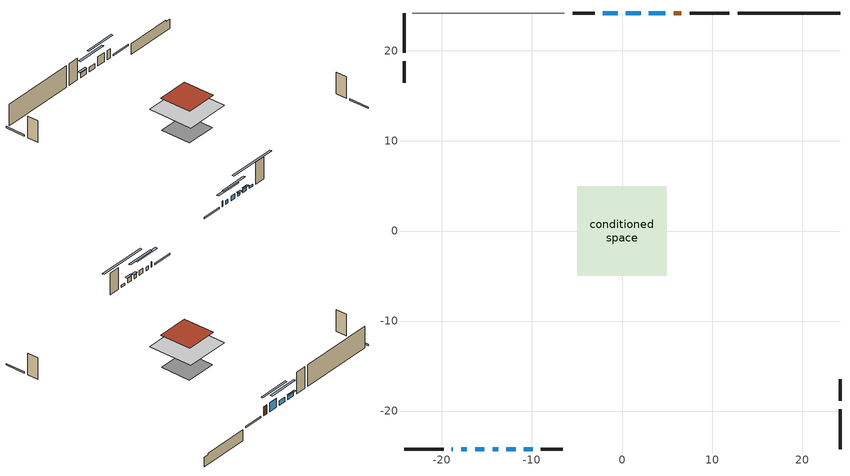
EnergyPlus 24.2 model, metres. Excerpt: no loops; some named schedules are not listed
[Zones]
conditioned space
 floor adiabatic (AdiabaticFloorConstruction): -4.98,-4.98 -4.98,4.98 4.98,4.98 4.98,-4.98 z3.05
 floor foundation (Slab1 construction): -3.39,-3.39 -3.39,3.39 3.39,3.39 3.39,-3.39 z-1.83
 wall outside (RimJoist1 construction): 11.91,24.21 7.5,24.21 / -24.21,-24.21 -19.81,-24.21 / -24.21,24.21 -24.21,19.81 / 24.21,-24.21 24.21,-19.81 z0.61:0.91
 wall outside (AdiabaticWallConstruction 1): 6.58,24.21 5.74,24.21 z0.61:2.64
 wall outside (AdiabaticWallConstruction): -18.88,-24.21 -18.79,-24.21 z0.61:1.83; 4.81,24.21 2.98,24.21 z0.61:2.64; -17.86,-24.21 -17.25,-24.21 / -14.38,-24.21 -13.76,-24.21 z0.61:1.37; -16.32,-24.21 -15.3,-24.21 / 2.06,24.21 0.43,24.21 / -0.5,24.21 -2.12,24.21 / -12.84,-24.21 -11.82,-24.21 z0.61:1.63; -10.89,-24.21 -9.93,-24.21 z0.61:1.07
 wall outside (Wall1 construction): -3.05,24.21 -5.48,24.21 / -9,-24.21 -6.58,-24.21 / -24.21,18.88 -24.21,16.46 / 24.21,-18.88 24.21,-16.46 z0.61:5.49
 wall foundation (FoundationWall1 construction): 12.84,24.21,-1.83 12.84,24.21,0.61 23.08,24.21,0.61 23.08,24.21,0.22 24.21,24.21,0.22 24.21,24.21,-1.83
 wall adiabatic (Wall3 construction): -6.41,24.21 -23.28,24.21 z0.61:5.49
 window (WindowConstruction 7): -18.88,-24.21 -18.79,-24.21 z0.61:1.83
 window (WindowConstruction): 4.81,24.21 2.98,24.21 z0.61:2.64
 window (WindowConstruction 1): -17.86,-24.21 -17.25,-24.21 z0.61:1.37
 window (WindowConstruction 2): -16.32,-24.21 -15.3,-24.21 z0.61:1.62
 window (WindowConstruction 3): 2.05,24.21 0.43,24.21 z0.61:1.62
 window (WindowConstruction 4): -0.5,24.21 -2.12,24.21 z0.61:1.62
 window (WindowConstruction 5): -14.38,-24.21 -13.77,-24.21 z0.61:1.37
 window (WindowConstruction 6): -12.84,-24.21 -11.82,-24.21 z0.61:1.62
 window (WindowConstruction 8): -10.89,-24.21 -9.93,-24.21 z0.61:1.07
 door (Door): 6.57,24.21 5.74,24.21 z0.61:2.64
 ceiling adiabatic (AdiabaticFloorConstruction): 4.98,-4.98 4.98,4.98 -4.98,4.98 -4.98,-4.98 z3.05
 roof outside (Roof1 construction): -3.52,3.52 -3.52,-3.52 3.52,-3.52 3.52,3.52 z5.49
shading: 0.34,24.21 7.45,24.21 7.45,24.63 0.34,24.63 z5.28; -14.61,-24.21 -20.5,-24.21 -20.5,-24.63 -14.61,-24.63 z4.01; -12.67,-24.21 -18.96,-24.21 -18.96,-24.63 -12.67,-24.63 z4.26; -2.21,24.21 4.69,24.21 4.69,24.63 -2.21,24.63 z4.26; -2.32,24.21 -0.3,24.21 -0.3,24.63 -2.32,24.63 z1.83; -13.57,-24.21 -14.58,-24.21 -14.58,-24.63 -13.57,-24.63 z1.57; -11.62,-24.21 -13.04,-24.21 -13.04,-24.63 -11.62,-24.63 z1.83; -4.85,-24.21 -15.97,-24.21 -15.97,-24.63 -4.85,-24.63 z6.15
[Building]
Building 1: Terrain=Suburbs
[Site:Location]
Edmonton Intl AP_AB: Latitude {deg}=53.31; Longitude {deg}=-113.58; Time Zone {hr}=-7; Elevation {m}=723; Keep Site Location Information=Yes
[Site:GroundTemperature:Shallow]
-1.56185, -3.61833, -3.78302, -2.80711, 1.11059, 5.01004, 8.39065, 10.5322, 10.7141, 8.97234, 5.67794, 1.89811
[Site:WaterMainsTemperature]
Calculation Method=Schedule; Temperature Schedule=mains temperature schedule
[Material] Roughness=Rough; Thermal Absorptance=0.9
Name | Thickness {m} | Conductivity {W/m-K} | Density {kg/m3} | Specific Heat {J/kg-K} | Solar Absorptance | Visible Absorptance
asphalt or fiberglass shingles | 0.00635 | 0.162714 | 1121.4 | 1465.45 | 0.4 | 0.4
concrete 4.0 in. | 0.1016 | 1.803125 | 2242.8 | 837.4 | 0.7 | 0.7
concrete 8.0 in. | 0.2032 | 1.803125 | 2242.8 | 837.4 | 0.7 | 0.7
door material | 0.04445 | 0.053851 | 512.64 | 1214.23 | 0.7 | 0.7
exterior vertical ins | 0.00222645 | 0.029427 | 32.04 | 1214.23 | 0.7 | 0.7
floor covering | 0.0127 | 0.0433444 | 54.468 | 1339.84 | 0.6 | 0.6
floor rigid ins; wall rigid ins | 0.512978 | 0.029427 | 32.04 | 1214.23 | 0.7 | 0.7
floor stud and cavity | 0.1397 | 1.75129 | 37.0049 | 1207.88 | 0.7 | 0.7
furniture material conditioned space 1 | 0.1524 | 0.115458 | 640.8 | 1214.23 | 0.6 | 0.6
gypsum board | 0.0127 | 0.160291 | 801 | 837.4 | 0.6 | 0.6
gypsum board 1 | 0.0127 | 0.160291 | 801 | 837.4 | 0.7 | 0.7
osb sheathing 0.5 in. | 0.0127 | 0.115458 | 512.64 | 1214.23 | 0.7 | 0.7
osb sheathing 0.5 in. 1 | 0.0127 | 0.115458 | 512.64 | 1214.23 | 0.4 | 0.4
osb sheathing 0.75 in. | 0.01905 | 0.115458 | 512.64 | 1214.23 | 0.7 | 0.7
osb sheathing 2.0 in. | 0.0508 | 0.115458 | 512.64 | 1214.23 | 0.7 | 0.7
rim joist stud and cavity | 0.0508 | 0.0297859 | 125.044 | 1163.47 | 0.6 | 0.6
roof rigid ins | 0.103632 | 0.029427 | 32.04 | 1214.23 | 0.7 | 0.7
roof stud and cavity | 0.2032 | 0.595038 | 78.34581 | 1123.46 | 0.7 | 0.7
wall stud and cavity | 0.1397 | 0.0977075 | 139.0536 | 1170.24 | 0.7 | 0.7
wall stud and cavity 1 | 0.1397 | 0.0877108 | 139.0536 | 1170.24 | 0.7 | 0.7
wall stud and cavity 2 | 0.0889 | 0.380278 | 52.3479 | 1209.89 | 0.7 | 0.7
wall stud and cavity 3 | 0.0889 | 0.391764 | 83.0341 | 1211.67 | 0.7 | 0.7
wood siding | 0.0254 | 0.102417 | 544.68 | 1172.36 | 0.4 | 0.4
wood siding 1; wood siding 2; wood siding 3 | 0.0254 | 0.102417 | 544.68 | 1172.36 | 0.7 | 0.7
[WindowMaterial:SimpleGlazingSystem]
Name | U-Factor {W/m2-K} | Solar Heat Gain Coefficient
WindowMaterial | 2.97584 | 0.59
WindowMaterial 1 | 3.05533 | 0.44
WindowMaterial 2 | 3.01104 | 0.53
WindowMaterial 3 | 2.96903 | 0.58
WindowMaterial 4 | 3.276206 | 0.41
WindowMaterial 5 | 3.04965 | 0.43
[Construction]
AdiabaticFloorConstruction: floor stud and cavity, floor rigid ins, osb sheathing 0.75 in., floor covering
AdiabaticWallConstruction: wood siding 2, wall rigid ins, wall stud and cavity 2, gypsum board
AdiabaticWallConstruction 1: wood siding 3, wall rigid ins, wall stud and cavity 2, gypsum board
Door: door material
FoundationWall1 construction: concrete 8.0 in., gypsum board 1
furniture construction conditioned space 1: furniture material conditioned space 1
PartitionWallConstruction: gypsum board, wall stud and cavity 3, gypsum board
RimJoist1 construction: wood siding 1, osb sheathing 2.0 in., rim joist stud and cavity
Roof1 construction: asphalt or fiberglass shingles, roof rigid ins, osb sheathing 0.75 in., roof stud and cavity, gypsum board
Slab1 construction: concrete 4.0 in.
Wall1 construction: wood siding, osb sheathing 0.5 in., wall stud and cavity, gypsum board
Wall3 construction: osb sheathing 0.5 in. 1, wall stud and cavity 1, gypsum board
WindowConstruction: WindowMaterial
WindowConstruction 1; WindowConstruction 5: WindowMaterial 1
WindowConstruction 2; WindowConstruction 6: WindowMaterial 2
WindowConstruction 3; WindowConstruction 4: WindowMaterial 3
WindowConstruction 7: WindowMaterial 4
WindowConstruction 8: WindowMaterial 5
[Zone]
conditioned space: Multiplier=1; Volume {m3}=375.4; Part of Total Floor Area=Yes
[Space]
conditioned space 1: Zone=conditioned space; Volume {m3}=375.4
[SurfaceProperty:ExposedFoundationPerimeter]
Slab1: Exposed Perimeter Calculation Method=TotalExposedPerimeter; Total Exposed Perimeter {m}=11.378
[InternalMass] Zone or ZoneList=conditioned space; Space or SpaceList=conditioned space 1
Name | Construction | Surface Area {m2}
furniture mass conditioned space 1 | furniture construction conditioned space 1 | 58.0001
partition wall mass | PartitionWallConstruction | 145
[Lights]
interior lighting: Zone or ZoneList or Space or SpaceList=conditioned space 1; Schedule=interior lighting schedule; Design Level Calculation Method=LightingLevel; Lighting Level {W}=343.2; Return Air Fraction=0; Fraction Radiant=0.6; Fraction Visible=0.2; Fraction Replaceable=1
[People]
occupants: Zone or ZoneList or Space or SpaceList=conditioned space 1; Number of People Schedule=occupants schedule; Number of People Calculation Method=People; Number of People=3; Fraction Radiant=0.314171; Sensible Heat Fraction=0.56303; Activity Level Schedule=occupants activity schedule; Carbon Dioxide Generation Rate {m3/s-W}=0; Enable ASHRAE 55 Comfort Warnings=No; Mean Radiant Temperature Calculation Type=EnclosureAveraged
[ElectricEquipment] Zone or ZoneList or Space or SpaceList=conditioned space 1; Design Level Calculation Method=EquipmentLevel
Name | Schedule | Design Level {W} | Fraction Latent | Fraction Radiant | Fraction Lost
clothes dryer | clothes dryer schedule | 140.772 | 0.015 | 0.081 | 0.85
clothes washer | clothes washer schedule | 32.1985 | 0.03 | 0.162 | 0.7
cooking range | cooking range schedule | 208.969 | 0.08 | 0.432 | 0.2
dishwasher | dishwasher schedule | 66.8632 | 0.3 | 0.18 | 0.4
fridge | fridge schedule | 72.9452 | 0 | 0.6 | 0
mech vent bath fan 0 | mech vent bath fan 0 schedule | 50.2 | 0 | 0 | 1
mech vent bath fan 1 | mech vent bath fan 1 schedule | 50.2 | 0 | 0 | 1
mech vent house fan | mech vent house fan schedule | 0 | 0 | 0 | 1
mech vent house fan cfis | mech vent house fan cfis schedule | 0 | 0 | 0 | 0
mech vent range fan 0 | mech vent range fan 0 schedule | 57 | 0 | 0 | 1
misc plug loads | misc plug loads schedule | 494.7 | 0.045 | 0.513 | 0.1
whole house fan | Always On Discrete | 0 | 0 | 0 | 1
[OtherEquipment] Zone or ZoneList or Space or SpaceList=conditioned space 1; Design Level Calculation Method=EquipmentLevel
Name | Fuel Type | Schedule | Design Level {W} | Fraction Latent | Fraction Radiant | Fraction Lost
clothes dryer 1 | Electricity | clothes dryer schedule | 0 | 0.015 | 0.081 | 0.85
cooking range 1 | Electricity | cooking range schedule | 0 | 0.08 | 0.432 | 0.2
general water use latent | None | general water use schedule | 59.3978 | 1 | 0 | 0
general water use sensible | None | general water use schedule | -58.539 | 0 | 0.6 | 0
mech vent house fan latent load | None | Always On Discrete | 0 | 1 | 0 | 0
mech vent house fan sensible load | None | Always On Discrete | 0 | 0 | 0 | 0
water heater energy adjustment1 | NaturalGas | Always On Discrete | 0.01 | 0 | 0 | 1
[ZoneInfiltration:DesignFlowRate] Zone or ZoneList or Space or SpaceList=conditioned space 1; Schedule=Always On Discrete; Design Flow Rate Calculation Method=Flow/Zone; Design Flow Rate {m3/s}=0
infil flow; natural vent flow; whole house fan flow
[AvailabilityManager:Scheduled]
furnace airloop Availability Manager: Schedule=Always On Discrete
[Foundation:Kiva]
Foundation Kiva 1: Initial Indoor Air Temperature {C}=18; Wall Height Above Grade {m}=0.609996; Wall Depth Below Slab {m}=0.2032; Custom Block Material Name 1=exterior vertical ins; Custom Block Depth 1 {m}=2.43998; Custom Block X Position 1 {m}=0.2159; Custom Block Z Position 1 {m}=0
[Foundation:Kiva:Settings]
Soil Conductivity {W/m-K}=0.849921; Soil Density {kg/m3}=1842.3; Soil Specific Heat {J/kg-K}=418.7; Ground Solar Absorptivity=0.9; Ground Thermal Absorptivity=0.9; Ground Surface Roughness {m}=0.03; Far-Field Width {m}=40; Deep-Ground Boundary Condition=ZeroFlux; Deep-Ground Depth {m}=40; Minimum Cell Dimension {m}=0.2; Maximum Cell Growth Coefficient=3; Simulation Timestep=Timestep
[Exterior:Lights]
exterior lighting: Schedule=exterior lighting schedule; Design Level {W}=75.6
[EnergyManagementSystem:GlobalVariable]
furnace_airloop_Fan_RTF
infil_program_Qfan
infil_program_Qinf
natural_vent_program_Qnv
natural_vent_program_Qwhf
[EnergyManagementSystem:Sensor]
Name | Output:Variable or Output:Meter Index Key | Output:Variable or Output:Meter
airflow_gain | infil flow | Infiltration Sensible Heat Gain Energy
airflow_gain_1 | natural vent flow | Infiltration Sensible Heat Gain Energy
airflow_gain_2 | whole house fan flow | Infiltration Sensible Heat Gain Energy
airflow_loss | infil flow | Infiltration Sensible Heat Loss Energy
airflow_loss_1 | natural vent flow | Infiltration Sensible Heat Loss Energy
airflow_loss_2 | whole house fan flow | Infiltration Sensible Heat Loss Energy
clg_load_cond |  | Cooling:EnergyTransfer:Zone:CONDITIONED SPACE
clg_sp_s; clg_sp_s_1 | cooling setpoint | Schedule Value
clothes_dryer_exhaust_0_sch_s | clothes dryer exhaust 0 schedule | Schedule Value
cool_season | cooling season schedule | Schedule Value
htg_load_cond |  | Heating:EnergyTransfer:Zone:CONDITIONED SPACE
htg_sp_s; htg_sp_s_1 | heating setpoint | Schedule Value
ig_ee_conv | clothes dryer | Electric Equipment Convective Heating Energy
ig_ee_conv_2 | cooking range | Electric Equipment Convective Heating Energy
ig_ee_conv_4 | fridge | Electric Equipment Convective Heating Energy
ig_ee_conv_5 | misc plug loads | Electric Equipment Convective Heating Energy
ig_ee_conv_6 | whole house fan | Electric Equipment Convective Heating Energy
ig_ee_rad | clothes dryer | Electric Equipment Radiant Heating Energy
ig_ee_rad_2 | cooking range | Electric Equipment Radiant Heating Energy
ig_ee_rad_4 | fridge | Electric Equipment Radiant Heating Energy
ig_ee_rad_5 | misc plug loads | Electric Equipment Radiant Heating Energy
ig_ee_rad_6 | whole house fan | Electric Equipment Radiant Heating Energy
ig_lgt_conv | interior lighting | Lights Convective Heating Energy
ig_lgt_rad | interior lighting | Lights Radiant Heating Energy
ig_lgt_vis | interior lighting | Lights Visible Radiation Heating Energy
ig_oe_conv | clothes dryer 1 | Other Equipment Convective Heating Energy
ig_oe_conv_1 | cooking range 1 | Other Equipment Convective Heating Energy
ig_oe_conv_2 | general water use latent | Other Equipment Convective Heating Energy
ig_oe_conv_3 | general water use sensible | Other Equipment Convective Heating Energy
ig_oe_conv_4 | water heater energy adjustment1 | Other Equipment Convective Heating Energy
ig_oe_rad | clothes dryer 1 | Other Equipment Radiant Heating Energy
ig_oe_rad_1 | cooking range 1 | Other Equipment Radiant Heating Energy
ig_oe_rad_2 | general water use latent | Other Equipment Radiant Heating Energy
ig_oe_rad_3 | general water use sensible | Other Equipment Radiant Heating Energy
ig_oe_rad_4 | water heater energy adjustment1 | Other Equipment Radiant Heating Energy
ig_ppl_conv | occupants | People Convective Heating Energy
ig_ppl_rad | occupants | People Radiant Heating Energy
im_conv | furniture mass conditioned space 1 | Surface Inside Face Convection Heat Gain Energy
im_conv_1 | partition wall mass | Surface Inside Face Convection Heat Gain Energy
im_ig | furniture mass conditioned space 1 | Surface Inside Face Internal Gains Radiation Heat Gain Energy
im_ig_1 | partition wall mass | Surface Inside Face Internal Gains Radiation Heat Gain Energy
im_lgt | furniture mass conditioned space 1 | Surface Inside Face Lights Radiation Heat Gain Energy
im_lgt_1 | partition wall mass | Surface Inside Face Lights Radiation Heat Gain Energy
im_sol | furniture mass conditioned space 1 | Surface Inside Face Solar Radiation Heat Gain Energy
im_sol_1 | partition wall mass | Surface Inside Face Solar Radiation Heat Gain Energy
im_surf | furniture mass conditioned space 1 | Surface Inside Face Net Surface Thermal Radiation Heat Gain Energy
im_surf_1 | partition wall mass | Surface Inside Face Net Surface Thermal Radiation Heat Gain Energy
mech_vent_bath_fan_0_sch_s | mech vent bath fan 0 schedule | Schedule Value
mech_vent_bath_fan_1_sch_s | mech vent bath fan 1 schedule | Schedule Value
mech_vent_range_fan_0_sch_s | mech vent range fan 0 schedule | Schedule Value
mv_conv | mech vent bath fan 0 | Electric Equipment Convective Heating Energy
mv_conv_1 | mech vent bath fan 1 | Electric Equipment Convective Heating Energy
mv_conv_2 | mech vent house fan | Electric Equipment Convective Heating Energy
mv_conv_3 | mech vent house fan cfis | Electric Equipment Convective Heating Energy
mv_conv_4 | mech vent range fan 0 | Electric Equipment Convective Heating Energy
mv_conv_5 | mech vent house fan latent load | Other Equipment Convective Heating Energy
mv_conv_6 | mech vent house fan sensible load | Other Equipment Convective Heating Energy
mv_rad | mech vent bath fan 0 | Electric Equipment Radiant Heating Energy
mv_rad_1 | mech vent bath fan 1 | Electric Equipment Radiant Heating Energy
mv_rad_2 | mech vent house fan | Electric Equipment Radiant Heating Energy
mv_rad_3 | mech vent house fan cfis | Electric Equipment Radiant Heating Energy
mv_rad_4 | mech vent range fan 0 | Electric Equipment Radiant Heating Energy
mv_rad_5 | mech vent house fan latent load | Other Equipment Radiant Heating Energy
mv_rad_6 | mech vent house fan sensible load | Other Equipment Radiant Heating Energy
natural_vent_s | natural vent schedule | Schedule Value
out_pb_s |  | Site Outdoor Air Barometric Pressure
out_wt_s |  | Site Outdoor Air Humidity Ratio
site_vw_s |  | Site Wind Speed
ss_back_out | Window1 | Surface Window Shortwave from Zone Back Out Window Heat Transfer Rate
ss_back_out_1 | Window2 | Surface Window Shortwave from Zone Back Out Window Heat Transfer Rate
ss_back_out_2 | Window3 | Surface Window Shortwave from Zone Back Out Window Heat Transfer Rate
ss_back_out_3 | Window4 | Surface Window Shortwave from Zone Back Out Window Heat Transfer Rate
ss_back_out_4 | Window5 | Surface Window Shortwave from Zone Back Out Window Heat Transfer Rate
ss_back_out_5 | Window6 | Surface Window Shortwave from Zone Back Out Window Heat Transfer Rate
ss_back_out_6 | Window7 | Surface Window Shortwave from Zone Back Out Window Heat Transfer Rate
ss_back_out_7 | Window8 | Surface Window Shortwave from Zone Back Out Window Heat Transfer Rate
ss_back_out_8 | Window9 | Surface Window Shortwave from Zone Back Out Window Heat Transfer Rate
ss_conv | Door1 | Surface Inside Face Convection Heat Gain Energy
ss_conv_1 | Window1 | Surface Inside Face Convection Heat Gain Energy
ss_conv_2 | Window2 | Surface Inside Face Convection Heat Gain Energy
ss_conv_3 | Window3 | Surface Inside Face Convection Heat Gain Energy
ss_conv_4 | Window4 | Surface Inside Face Convection Heat Gain Energy
ss_conv_5 | Window5 | Surface Inside Face Convection Heat Gain Energy
ss_conv_6 | Window6 | Surface Inside Face Convection Heat Gain Energy
ss_conv_7 | Window7 | Surface Inside Face Convection Heat Gain Energy
ss_conv_8 | Window8 | Surface Inside Face Convection Heat Gain Energy
ss_conv_9 | Window9 | Surface Inside Face Convection Heat Gain Energy
ss_ig | Door1 | Surface Inside Face Internal Gains Radiation Heat Gain Energy
ss_ig_1 | Window1 | Surface Inside Face Internal Gains Radiation Heat Gain Energy
ss_ig_2 | Window2 | Surface Inside Face Internal Gains Radiation Heat Gain Energy
ss_ig_3 | Window3 | Surface Inside Face Internal Gains Radiation Heat Gain Energy
ss_ig_4 | Window4 | Surface Inside Face Internal Gains Radiation Heat Gain Energy
ss_ig_5 | Window5 | Surface Inside Face Internal Gains Radiation Heat Gain Energy
ss_ig_6 | Window6 | Surface Inside Face Internal Gains Radiation Heat Gain Energy
ss_ig_7 | Window7 | Surface Inside Face Internal Gains Radiation Heat Gain Energy
ss_ig_8 | Window8 | Surface Inside Face Internal Gains Radiation Heat Gain Energy
ss_ig_9 | Window9 | Surface Inside Face Internal Gains Radiation Heat Gain Energy
ss_lgt | Door1 | Surface Inside Face Lights Radiation Heat Gain Energy
ss_sol | Door1 | Surface Inside Face Solar Radiation Heat Gain Energy
ss_surf | Door1 | Surface Inside Face Net Surface Thermal Radiation Heat Gain Energy
ss_surf_1 | Window1 | Surface Inside Face Net Surface Thermal Radiation Heat Gain Energy
ss_surf_2 | Window2 | Surface Inside Face Net Surface Thermal Radiation Heat Gain Energy
ss_surf_3 | Window3 | Surface Inside Face Net Surface Thermal Radiation Heat Gain Energy
ss_surf_4 | Window4 | Surface Inside Face Net Surface Thermal Radiation Heat Gain Energy
ss_surf_5 | Window5 | Surface Inside Face Net Surface Thermal Radiation Heat Gain Energy
ss_surf_6 | Window6 | Surface Inside Face Net Surface Thermal Radiation Heat Gain Energy
ss_surf_7 | Window7 | Surface Inside Face Net Surface Thermal Radiation Heat Gain Energy
ss_surf_8 | Window8 | Surface Inside Face Net Surface Thermal Radiation Heat Gain Energy
ss_surf_9 | Window9 | Surface Inside Face Net Surface Thermal Radiation Heat Gain Energy
ss_trans_in | Window1 | Surface Window Transmitted Solar Radiation Rate
ss_trans_in_1 | Window2 | Surface Window Transmitted Solar Radiation Rate
ss_trans_in_2 | Window3 | Surface Window Transmitted Solar Radiation Rate
ss_trans_in_3 | Window4 | Surface Window Transmitted Solar Radiation Rate
ss_trans_in_4 | Window5 | Surface Window Transmitted Solar Radiation Rate
ss_trans_in_5 | Window6 | Surface Window Transmitted Solar Radiation Rate
ss_trans_in_6 | Window7 | Surface Window Transmitted Solar Radiation Rate
ss_trans_in_7 | Window8 | Surface Window Transmitted Solar Radiation Rate
ss_trans_in_8 | Window9 | Surface Window Transmitted Solar Radiation Rate
ss_trans_out | Window1 | Surface Inside Face Initial Transmitted Diffuse Transmitted Out Window Solar Radiation Rate
ss_trans_out_1 | Window2 | Surface Inside Face Initial Transmitted Diffuse Transmitted Out Window Solar Radiation Rate
ss_trans_out_2 | Window3 | Surface Inside Face Initial Transmitted Diffuse Transmitted Out Window Solar Radiation Rate
ss_trans_out_3 | Window4 | Surface Inside Face Initial Transmitted Diffuse Transmitted Out Window Solar Radiation Rate
ss_trans_out_4 | Window5 | Surface Inside Face Initial Transmitted Diffuse Transmitted Out Window Solar Radiation Rate
ss_trans_out_5 | Window6 | Surface Inside Face Initial Transmitted Diffuse Transmitted Out Window Solar Radiation Rate
ss_trans_out_6 | Window7 | Surface Inside Face Initial Transmitted Diffuse Transmitted Out Window Solar Radiation Rate
ss_trans_out_7 | Window8 | Surface Inside Face Initial Transmitted Diffuse Transmitted Out Window Solar Radiation Rate
ss_trans_out_8 | Window9 | Surface Inside Face Initial Transmitted Diffuse Transmitted Out Window Solar Radiation Rate
s_conv | FoundationWall1 | Surface Inside Face Convection Heat Gain Energy
s_conv_1 | inferred conditioned ceiling | Surface Inside Face Convection Heat Gain Energy
s_conv_10 | Wall1:180 | Surface Inside Face Convection Heat Gain Energy
s_conv_11 | Wall1:270 | Surface Inside Face Convection Heat Gain Energy
s_conv_12 | Wall1:90 | Surface Inside Face Convection Heat Gain Energy
s_conv_13 | Wall3 | Surface Inside Face Convection Heat Gain Energy
s_conv_2 | inferred conditioned floor | Surface Inside Face Convection Heat Gain Energy
s_conv_3 | RimJoist1:0 | Surface Inside Face Convection Heat Gain Energy
s_conv_4 | RimJoist1:180 | Surface Inside Face Convection Heat Gain Energy
s_conv_5 | RimJoist1:270 | Surface Inside Face Convection Heat Gain Energy
s_conv_6 | RimJoist1:90 | Surface Inside Face Convection Heat Gain Energy
s_conv_7 | Roof1 | Surface Inside Face Convection Heat Gain Energy
s_conv_8 | Slab1 | Surface Inside Face Convection Heat Gain Energy
s_conv_9 | Wall1:0 | Surface Inside Face Convection Heat Gain Energy
s_ig | FoundationWall1 | Surface Inside Face Internal Gains Radiation Heat Gain Energy
s_ig_1 | inferred conditioned ceiling | Surface Inside Face Internal Gains Radiation Heat Gain Energy
s_ig_10 | Wall1:180 | Surface Inside Face Internal Gains Radiation Heat Gain Energy
s_ig_11 | Wall1:270 | Surface Inside Face Internal Gains Radiation Heat Gain Energy
s_ig_12 | Wall1:90 | Surface Inside Face Internal Gains Radiation Heat Gain Energy
s_ig_13 | Wall3 | Surface Inside Face Internal Gains Radiation Heat Gain Energy
s_ig_2 | inferred conditioned floor | Surface Inside Face Internal Gains Radiation Heat Gain Energy
s_ig_3 | RimJoist1:0 | Surface Inside Face Internal Gains Radiation Heat Gain Energy
s_ig_4 | RimJoist1:180 | Surface Inside Face Internal Gains Radiation Heat Gain Energy
s_ig_5 | RimJoist1:270 | Surface Inside Face Internal Gains Radiation Heat Gain Energy
s_ig_6 | RimJoist1:90 | Surface Inside Face Internal Gains Radiation Heat Gain Energy
s_ig_7 | Roof1 | Surface Inside Face Internal Gains Radiation Heat Gain Energy
s_ig_8 | Slab1 | Surface Inside Face Internal Gains Radiation Heat Gain Energy
s_ig_9 | Wall1:0 | Surface Inside Face Internal Gains Radiation Heat Gain Energy
s_lgt | FoundationWall1 | Surface Inside Face Lights Radiation Heat Gain Energy
s_lgt_1 | inferred conditioned ceiling | Surface Inside Face Lights Radiation Heat Gain Energy
s_lgt_10 | Wall1:180 | Surface Inside Face Lights Radiation Heat Gain Energy
s_lgt_11 | Wall1:270 | Surface Inside Face Lights Radiation Heat Gain Energy
s_lgt_12 | Wall1:90 | Surface Inside Face Lights Radiation Heat Gain Energy
s_lgt_13 | Wall3 | Surface Inside Face Lights Radiation Heat Gain Energy
s_lgt_2 | inferred conditioned floor | Surface Inside Face Lights Radiation Heat Gain Energy
s_lgt_3 | RimJoist1:0 | Surface Inside Face Lights Radiation Heat Gain Energy
s_lgt_4 | RimJoist1:180 | Surface Inside Face Lights Radiation Heat Gain Energy
s_lgt_5 | RimJoist1:270 | Surface Inside Face Lights Radiation Heat Gain Energy
s_lgt_6 | RimJoist1:90 | Surface Inside Face Lights Radiation Heat Gain Energy
s_lgt_7 | Roof1 | Surface Inside Face Lights Radiation Heat Gain Energy
s_lgt_8 | Slab1 | Surface Inside Face Lights Radiation Heat Gain Energy
s_lgt_9 | Wall1:0 | Surface Inside Face Lights Radiation Heat Gain Energy
s_sol | FoundationWall1 | Surface Inside Face Solar Radiation Heat Gain Energy
s_sol_1 | inferred conditioned ceiling | Surface Inside Face Solar Radiation Heat Gain Energy
s_sol_10 | Wall1:180 | Surface Inside Face Solar Radiation Heat Gain Energy
s_sol_11 | Wall1:270 | Surface Inside Face Solar Radiation Heat Gain Energy
s_sol_12 | Wall1:90 | Surface Inside Face Solar Radiation Heat Gain Energy
s_sol_13 | Wall3 | Surface Inside Face Solar Radiation Heat Gain Energy
s_sol_2 | inferred conditioned floor | Surface Inside Face Solar Radiation Heat Gain Energy
s_sol_3 | RimJoist1:0 | Surface Inside Face Solar Radiation Heat Gain Energy
s_sol_4 | RimJoist1:180 | Surface Inside Face Solar Radiation Heat Gain Energy
s_sol_5 | RimJoist1:270 | Surface Inside Face Solar Radiation Heat Gain Energy
s_sol_6 | RimJoist1:90 | Surface Inside Face Solar Radiation Heat Gain Energy
s_sol_7 | Roof1 | Surface Inside Face Solar Radiation Heat Gain Energy
s_sol_8 | Slab1 | Surface Inside Face Solar Radiation Heat Gain Energy
s_sol_9 | Wall1:0 | Surface Inside Face Solar Radiation Heat Gain Energy
s_surf | FoundationWall1 | Surface Inside Face Net Surface Thermal Radiation Heat Gain Energy
s_surf_1 | inferred conditioned ceiling | Surface Inside Face Net Surface Thermal Radiation Heat Gain Energy
